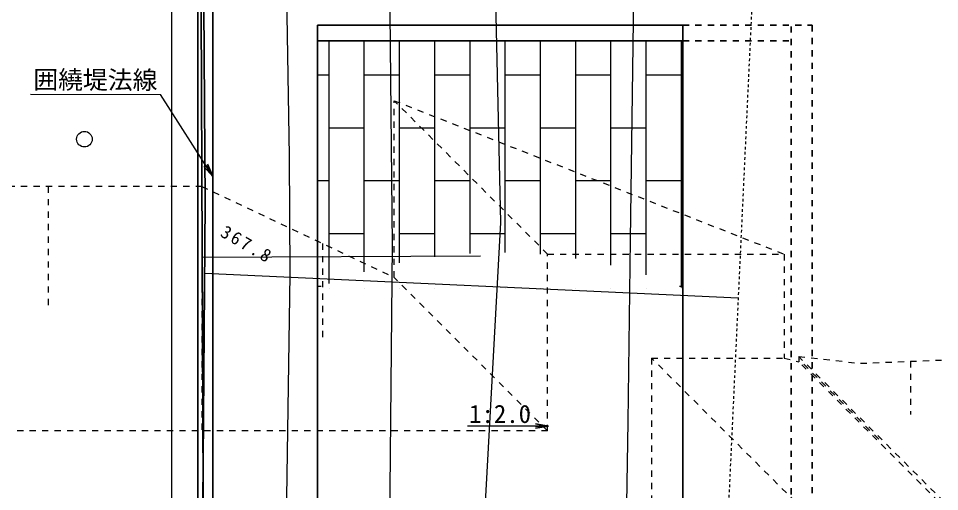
# Model space of a CAD drawing. Header units: millimetres. Extents: x 432273 to 1023813, y 170116 to 705940.
# Drawn here: x 760748 to 778460, y 412468 to 421567 of the extents above; entities that cross this region are included whole.
import ezdxf
from ezdxf.enums import TextEntityAlignment as Align

# ---------------------------------------------------------------- set-up
doc = ezdxf.new("R2010")
doc.units = ezdxf.units.MM
doc.header["$LTSCALE"] = 100
for name, pattern in [('561019', [1, 0.5, -0.5]), ('56301', [0.5, 0.25, -0.25]), ('SXF_一点短鎖線', [9.25, 6, -1.5, 0.25, -1.5]), ('SXF_跳び破線', [12, 6, -6])]:
    doc.linetypes.add(name, pattern=pattern)
for name, color, linetype, lineweight in [('D-BGD', 7, 'Continuous', 13), ('D-BMK', 2, 'SXF_一点短鎖線', 13), ('D-BYP-STR1', 2, 'Continuous', 13), ('D-BYP-STR2', 6, 'Continuous', 25), ('D-BYP-STR3', 3, 'Continuous', 25), ('D-STR-HTXT', 7, 'Continuous', 13), ('D-STR-TXT', 7, 'Continuous', 13), ('●予備設計_LP横断', 7, 'Continuous', 13), ('開削', 5, 'Continuous', 13), ('開削（一次掘削）', 5, 'Continuous', 13)]:
    doc.layers.add(name, color=color, linetype=linetype, lineweight=lineweight)
doc.styles.add('MS ゴシック', font='MS Gothic.ttf')
doc.styles.add('ＭＳ ゴシック', font='MS Gothic.ttf')
doc.dimstyles.new('DIM-100-F', dxfattribs={"dimscale": 100, "dimtxt": 3.5, "dimasz": 2.5, "dimexe": 0, "dimexo": 2, "dimgap": 0.8, "dimtad": 1, "dimdec": 0, "dimzin": 0, "dimdsep": 46, "dimtxsty": 'MS ゴシック', "dimblk": 'OPEN', "dimcen": 0.1, "dimclrd": 256, "dimclre": 256, "dimclrt": 256, "dimaunit": 1, "dimadec": 4, "dimazin": 0, "dimtfac": 1, "dimtdec": 0, "dimtmove": 2, "dimatfit": 3, "dimldrblk": 'OPEN', "dimfxl": 1, "dimtolj": 1, "dimtzin": 0, "dimlwd": -1, "dimlwe": -1, "dimarcsym": 2})

# ---------------------------------------------------------------- blocks, each defined once
blk = doc.blocks.new('M7312')
at = {"layer": '●予備設計_LP横断', "linetype": 'Continuous', "lineweight": 20}
blk.add_circle((0, -0.001), 0.15, dxfattribs=at)
blk = doc.blocks.new('21311212131313131')
at = {"layer": 'D-BGD', "linetype": 'Continuous'}
for p, q in [((2616254.2824, -1227303.9934), (2616519.2771, -1217034.6608)), ((2615949.8286, -1227355.4396), (2615813.5478, -1222002.4568))]:
    blk.add_line(p, q, dxfattribs=at)
at = {"layer": 'D-BGD', "linetype": '561019', "flags": 128}
blk.add_lwpolyline([(2441034.3739, -1231115.2852), (2441014.949, -1230194.9008), (2441009.8382, -1229935.5942), (2440973.7998, -1228187.5674), (2440932.6506, -1226180.234), (2440890.6243, -1224172.4204), (2440849.475, -1222165.087), (2440838.0365, -1221607.0466), (2465396.9227, -1220738.3151), (2502568.1938, -1220258.7543), (2502893.2618, -1220254.3025), (2505968.9706, -1220281.5844), (2533646.6748, -1220529.6704), (2555247.3327, -1219423.2209), (2574682.3776, -1218318.0141), (2575877.9982, -1218262.2975), (2607350.0318, -1216798.0533), (2630746.0107, -1217401.774), (2633752.1022, -1217183.4579), (2635812.956, -1216221.9558), (2646480.1569, -1210237.1016), (2669388.8157, -1210323.2366), (2671678.4637, -1210836.7904), (2674039.248, -1211855.5625), (2682867.6468, -1216539.2122), (2684403.4154, -1216795.1095), (2705862.1412, -1215918.7715), (2722323.8586, -1215317.7261), (2764230.8114, -1214009.3989), (2772988.6009, -1213295.0741), (2774605.8721, -1213068.8912), (2777265.5539, -1211517.479), (2787744.4804, -1204699.9318), (2789344.3566, -1203582.9766), (2800889.1227, -1201996.8461), (2810456.4508, -1200682.5578), (2827286.2582, -1199498.6722), (2831012.6992, -1199215.4427)], dxfattribs=at)
at = {"layer": 'D-BGD', "linetype": 'Continuous', "flags": 128}
for points, elevation in [([(2646422.6477, -1212201.8261), (2639896.5704, -1215778.3885), (2636062.4205, -1218115.3211), (2634983.1068, -1218677.0433), (2633582.0225, -1219226.7818), (2631370.8878, -1219404.8909), (2624463.6251, -1219073.3538), (2618943.2065, -1219103.1535), (2615445.7887, -1219127.7418), (2603273.5427, -1219213.2275), (2599545.5534, -1219240.4168), (2596797.3862, -1219574.8494), (2588989.4326, -1220163.8881), (2580161.2271, -1220894.3864)], 363999.9803), ([(2683233.4191, -1220140.184), (2681767.6131, -1220060.5315), (2680499.1354, -1219849.4957), (2678755.7258, -1219004.532), (2674683.4035, -1215972.6039), (2673095.8124, -1214740.9652), (2671961.7109, -1214178.2577), (2671121.3387, -1213959.8947), (2669154.2314, -1213738.0556), (2658609.7653, -1213928.0223), (2652676.4151, -1213906.1937), (2650622.6763, -1214075.844), (2648912.0097, -1214262.2991), (2646642.0878, -1214733.1368), (2644069.2242, -1216032.2464), (2636391.0573, -1220634.5878), (2635437.5482, -1221074.7938), (2633801.2626, -1221523.1352), (2631751.5891, -1221643.7093), (2624774.7082, -1221955.8035), (2615167.0334, -1221625.73), (2602103.3073, -1222192.2188), (2591938.0111, -1223376.3837), (2581457.7463, -1223909.3069)], 364999.9803), ([(2545192.0398, -1226810.1323), (2590018.9231, -1225157.6586), (2593466.7902, -1225021.5815), (2594916.1597, -1224941.7511), (2597675.9605, -1224619.3873), (2601856.0888, -1224263.9964), (2607977.5078, -1223946.446), (2615644.4648, -1223706.5949), (2629067.253, -1223556.6974), (2632844.792, -1223484.8112), (2634623.6468, -1223329.9846), (2635580.4417, -1223089.9441), (2637728.4484, -1222179.5729), (2641510.7003, -1220118.6196), (2642214.0332, -1219714.7438), (2646999.0761, -1217344.3068), (2651358.5504, -1216246.8884)], 365999.9802), ([(2545956.1208, -1228488.1611), (2609704.4053, -1225883.6475), (2613975.3817, -1225720.4951), (2616249.2245, -1225661.0775), (2628263.3448, -1225591.6313), (2632317.4839, -1225530.9416), (2634371.7096, -1225408.2994), (2635231.9984, -1225284.1535), (2637359.5758, -1224633.9277), (2639911.355, -1223240.0529), (2642700.7661, -1221557.8726), (2645535.3296, -1220045.1952), (2648539.8083, -1218896.8649)], 366999.9802)]:
    blk.add_lwpolyline(points, dxfattribs=dict(at, elevation=elevation))
for points in [[(2691570.549, -1225637.9312), (2680590.0773, -1225939.2039), (2679051.1147, -1225841.1634), (2678491.7102, -1225805.1137), (2677261.601, -1225188.7079), (2673112.2911, -1222818.0376), (2668527.3973, -1220439.2002), (2667643.1984, -1220123.8825), (2666873.7425, -1220032.1247), (2662058.7268, -1219974.9723), (2656686.9467, -1220243.4675), (2651396.9093, -1220552.1516), (2650264.0026, -1220618.2593), (2649373.4809, -1220785.1365), (2646882.9721, -1221723.4766), (2641907.2356, -1224479.7372), (2640534.4395, -1225267.2693), (2639095.3444, -1226092.6092), (2637865.9019, -1226659.9283), (2636920.2729, -1226852.4996), (2633919.1306, -1227070.105), (2614895.3663, -1227321.9859), (2598798.9372, -1227763.8917), (2577698.008, -1228369.8252)], [(2543549.0324, -1229517.7702), (2558266.0011, -1228948.8574), (2577698.008, -1228369.8252), (2598798.9372, -1227763.8917), (2614895.3663, -1227321.9859), (2633919.1306, -1227070.105)]]:
    blk.add_lwpolyline(points, dxfattribs=at)
at = {"layer": 'D-BGD', "linetype": 'Continuous'}
for points in [[(2658108.5483, -1220212.278, 368399.9801), (2649810.6115, -1220355.2356, 368349.9801), (2649396.2976, -1220424.8347, 368369.9801), (2649116.0549, -1220499.4271, 368379.9801), (2648653.7219, -1220656.7426, 368419.9801), (2639079.8998, -1225858.4267, 368259.9801), (2638011.3675, -1226310.9072, 368279.9801), (2636864.0818, -1226594.8709, 368299.9801), (2622041.867, -1227201.9312, 368509.9801), (2603420.9703, -1227667.5166, 368489.9801), (2583046.0721, -1228005.1242, 368469.9801), (2559313.1878, -1228624.9163, 368279.9801), (2520094.582, -1229522.7416, 368369.9801), (2506538.0364, -1229671.2376, 368369.9801), (2472330.7692, -1230473.761, 368359.9801), (2457041.9933, -1230871.01, 368249.9801), (2441605.9553, -1231016.6364, 367879.9801)], [(2559313.1878, -1228624.9163, 368279.9801), (2583046.0721, -1228005.1242, 368469.9801), (2603420.9703, -1227667.5166, 368489.9801), (2622041.867, -1227201.9312, 368509.9801), (2636864.0818, -1226594.8709, 368299.9801)]]:
    blk.add_polyline3d(points, dxfattribs=at)
at = {"layer": 'D-BMK', "linetype": 'SXF_一点短鎖線', "flags": 128}
blk.add_lwpolyline([(2358657.0594, -1232509.0485), (2831012.6992, -1222672.879)], dxfattribs=at)
at = {"layer": 'D-BYP-STR2', "flags": 128}
blk.add_lwpolyline([(2582128.6229, -1227855.5544), (2831012.6992, -1222672.879)], dxfattribs=at)
at = {"layer": 'D-BYP-STR2', "ltscale": 1500, "flags": 128}
blk.add_lwpolyline([(2559995.2108, -1229183.8133), (2581672.1455, -1231096.6869, 0.02634359), (2582724.6241, -1231130.2244), (2588239.7219, -1231015.3802, 0.0353635146), (2589646.5834, -1230886.2662), (2609257.3932, -1227676.8846, -0.0353635146), (2610664.2548, -1227547.7705), (2831012.6992, -1222959.3246)], format="xyb", dxfattribs=at)
at = {"layer": 'D-BGD', "linetype": 'Continuous', "lineweight": 20, "xscale": 1000, "yscale": 1000, "zscale": 1000, "rotation": 61.30205960440028}
blk.add_blockref('M7312', (2613728.1747, -1229666.502, 367817.9801), dxfattribs=at)
at = {"layer": 'D-BGD', "linetype": 'Continuous', "insert": (2615535.7396, -1227035.2686, 367817.9801), "char_height": 250, "attachment_point": 7, "rotation": 61.3020596, "line_spacing_factor": 0.722892, "style": 'MS ゴシック'}
blk.add_mtext('\\T1.284;367.8', dxfattribs=at)
blk = doc.blocks.new('_Open')
at = {"color": 0, "linetype": 'ByBlock', "lineweight": -2}
for p, q in [((-1, 0.167), (0, 0)), ((-1, -0.167), (0, 0)), ((0, 0), (-1, 0))]:
    blk.add_line(p, q, dxfattribs=at)
blk = doc.blocks.new('土工1124')
at = {"layer": '開削', "linetype": 'SXF_跳び破線', "ltscale": 0.2}
for p, q in [((901037, 91803), (898087, 94754)), ((898087, 91354), (898087, 94754)), ((898087, 94754), (905585, 91803)), ((894391, 93103), (890552, 93103)), ((891437, 93103), (891437, 90753)), ((894391, 93103), (898087, 91354)), ((894391, 93103), (894391, 88403)), ((896709, 92006), (896709, 90205)), ((901037, 88403), (901037, 91803)), ((901037, 91803), (905585, 91803)), ((905585, 91803), (905585, 89803)), ((901037, 88403), (898087, 91354)), ((903037, 89803), (903037, 86403)), ((903037, 89803), (905585, 89803)), ((901037, 88403), (875801, 88403))]:
    blk.add_line(p, q, dxfattribs=at)
at = {"layer": '開削（一次掘削）', "linetype": 'SXF_跳び破線', "ltscale": 0.2}
for p, q in [((906137, 86703), (903037, 89803)), ((905585, 89803), (905866, 89733)), ((905866, 89833), (905866, 89733)), ((908996, 86703), (905866, 89833)), ((905866, 89833), (907054, 89703)), ((907054, 89703), (909496, 89803)), ((907406, 88243), (905866, 89783)), ((908896, 86703), (905866, 89733)), ((908016, 89743), (908016, 88721))]:
    blk.add_line(p, q, dxfattribs=at)

msp = doc.modelspace()

# ---------------------------------------------------------------- hatches: boundary and pattern name
at = {"layer": 'D-BYP-STR1'}
h = msp.add_hatch(dxfattribs=at)
h.set_pattern_fill('AR-BRSTD', color=256, scale=10, angle=90)
h.set_pattern_definition([(90, (106915.6, 1135736.43), (-677.418, 4e-14), []), (180, (106915.6, 1135736.4), (-677.418, -1016), [677.418, -677.418])])
edge = h.paths.add_edge_path()
edge.add_line((766501.1, 421134.8), (766501.1, 416382.9))
edge.add_arc((770012, 407709.1), 9357.5, 67.96325, 112.03675, ccw=False)
edge.add_line((773522.9, 416382.9), (773522.9, 421134.8))
edge.add_line((773522.9, 421134.8), (766501.1, 421134.8))

# ---------------------------------------------------------------- linework, layer by layer
at = {"layer": 'D-BGD', "color": 6, "ltscale": 1500, "elevation": 354000, "flags": 128}
msp.add_lwpolyline([(763617.8, 472957.1), (761254, 451324.6, 0.0263436), (761198.6, 450273.1), (761198.6, 444756.8, 0.0353635), (761298.4, 443347.6), (764098.8, 423674.2, -0.0353635), (764198.6, 422264.9), (764198.5, 186939.8)], format="xyb", dxfattribs=at)
at = {"layer": 'D-BYP-STR1'}
msp.add_line((763698.5, 409734.8, 354000), (763698.5, 426038.6, 354000), dxfattribs=at)
at = {"layer": 'D-BYP-STR1', "linetype": 'SXF_跳び破線', "ltscale": 0.2}
msp.add_line((764484.9, 377464.7, 354000), (764484.9, 426038.6, 354000), dxfattribs=at)
at = {"layer": 'D-BYP-STR3', "ltscale": 0.2}
for p, q in [((766501.1, 421434.8, 354000), (773522.9, 421434.8, 354000)), ((766501.1, 388634.8, 354000), (766501.1, 421434.8, 354000)), ((773522.9, 421434.8, 354000), (773522.9, 406434.8, 354000)), ((766501.1, 421134.8, 354000), (773522.9, 421134.8, 354000))]:
    msp.add_line(p, q, dxfattribs=at)
at = {"layer": 'D-BYP-STR3', "linetype": 'SXF_跳び破線', "ltscale": 0.2}
for p, q in [((773522.9, 421434.8, 354000), (776007.2, 421434.8, 354000)), ((775607.2, 405934.8, 354000), (775607.2, 421434.8, 354000)), ((776007.2, 421434.8, 354000), (776007.2, 405934.8, 354000)), ((773522.9, 421134.8, 354000), (775607.2, 421134.8, 354000))]:
    msp.add_line(p, q, dxfattribs=at)
at = {"layer": 'D-STR-HTXT'}
msp.add_line((760977.2, 420110.7, 354000), (763477.2, 420102, 354000), dxfattribs=at)

# ---------------------------------------------------------------- block references
at = {"layer": 'D-BGD', "linetype": '56301', "rotation": 268.807065034117}
msp.add_blockref('21311212131313131', (2045832.1, 3006806.9, 354000), dxfattribs=at)
at = {"layer": '開削'}
msp.add_blockref('土工1124', (-130114.2, 325231.6, 354000), dxfattribs=at)

# ---------------------------------------------------------------- texts
at = {"layer": 'D-STR-TXT', "style": 'MS ゴシック'}
msp.add_text('囲繞堤法線', height=350, rotation=359.80039, dxfattribs=at).set_placement((762227.2, 420106.4, 354000), align=Align.BOTTOM_CENTER)
at = {"layer": 'D-STR-TXT', "style": 'ＭＳ ゴシック'}
msp.add_text('1:2.0', height=350, rotation=360, dxfattribs=at).set_placement((770009, 413787.6, 354000), align=Align.CENTER)

# ---------------------------------------------------------------- leaders
at = {"layer": 'D-STR-HTXT'}
msp.add_leader([(764484.9, 418529.8, 354000), (763477.2, 420102, 354000)], dimstyle='DIM-100-F', dxfattribs=at)
at = {"layer": 'D-STR-HTXT', "ltscale": 1500}
msp.add_leader([(770941.8, 413728.7, 354000), (769379.9, 413728.7, 354000)], dimstyle='DIM-100-F', override={"dimgap": 0.8, "dimtad": 0}, dxfattribs=at)

doc.saveas('drawing.dxf')
